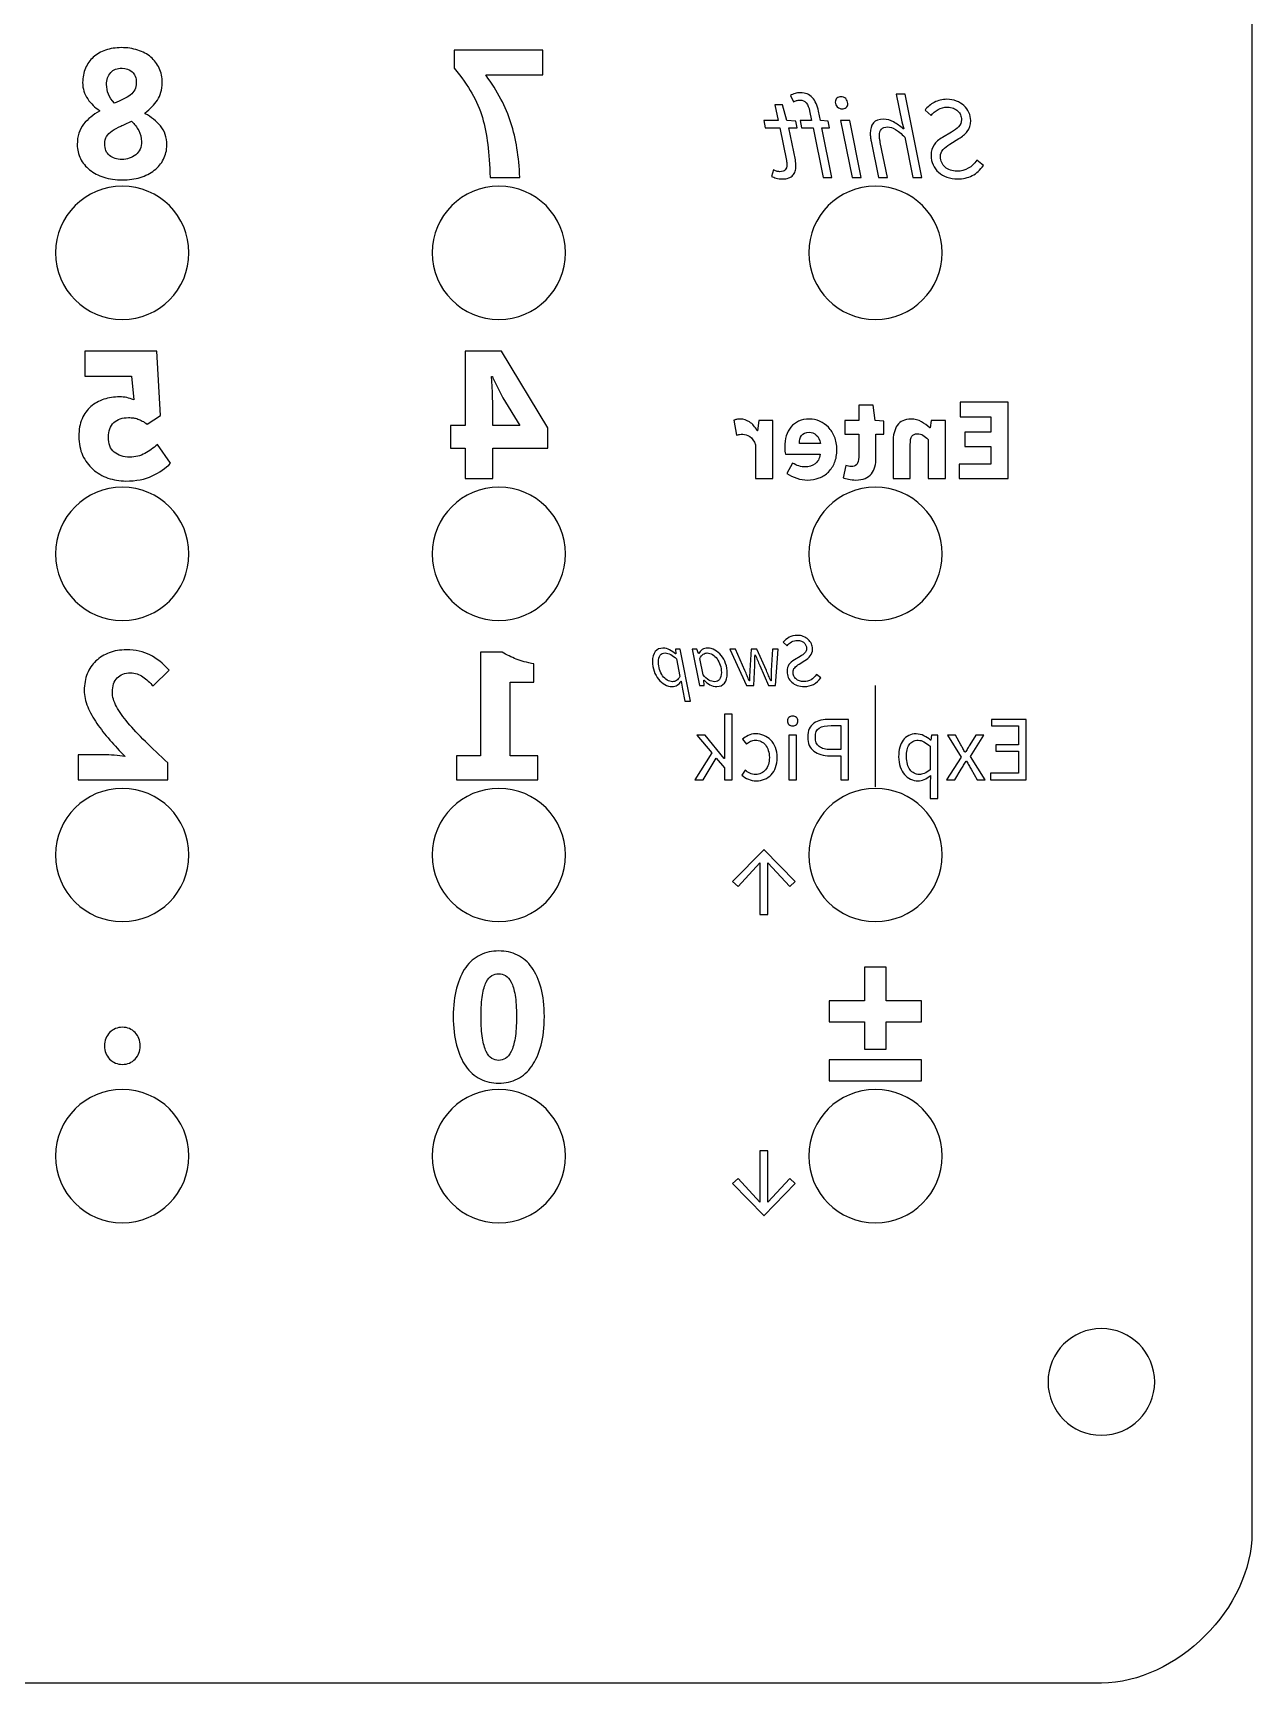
# Model space of a CAD drawing. Extents: x 0 to 186, y 0 to 195.
# Drawn here: x 35.1 to 76.3, y 0.1 to 55.8 of the extents above; entities that cross this region are included whole.
import ezdxf

# ---------------------------------------------------------------- set-up
doc = ezdxf.new("R2010")
doc.units = 0
doc.layers.add('cut', color=7, linetype='CONTINUOUS')
doc.layers.add('engrave', color=7, linetype='CONTINUOUS')

msp = doc.modelspace()

# ---------------------------------------------------------------- linework, layer by layer
at = {"layer": 'cut', "color": 7}
for points in [[(76.252917, 142.343314), (76.252917, 5.183316)], [(38.152917, 50.612274), (38.152917, 50.612274)], [(50.852917, 50.612274), (50.852917, 50.612274)], [(63.552917, 50.612274), (63.552917, 50.612274)], [(38.152917, 40.452274), (38.152917, 40.452274)], [(50.852917, 40.452274), (50.852917, 40.452274)], [(63.552917, 40.452274), (63.552917, 40.452274)], [(38.152917, 30.292274), (38.152917, 30.292274)], [(50.852917, 30.292274), (50.852917, 30.292274)], [(63.552917, 30.292274), (63.552917, 30.292274)], [(38.152917, 20.132274), (38.152917, 20.132274)], [(50.852917, 20.132274), (50.852917, 20.132274)], [(63.552917, 20.132274), (63.552917, 20.132274)], [(71.172917, 12.062483), (71.172917, 12.062483)], [(71.172917, 0.103316), (5.132916, 0.103316)]]:
    msp.add_lwpolyline(points, dxfattribs=at)
for points in [[(38.152917, 50.612274), (36.910275, 50.612274), (35.903958, 49.605957), (35.903958, 48.363316)], [(40.401875, 48.363316), (40.401875, 49.605957), (39.395558, 50.612274), (38.152917, 50.612274)], [(50.852917, 50.612274), (49.610275, 50.612274), (48.603958, 49.605957), (48.603958, 48.363316)], [(53.101875, 48.363316), (53.101875, 49.605957), (52.095558, 50.612274), (50.852917, 50.612274)], [(63.552917, 50.612274), (62.310275, 50.612274), (61.303958, 49.605957), (61.303958, 48.363316)], [(65.801875, 48.363316), (65.801875, 49.605957), (64.795558, 50.612274), (63.552917, 50.612274)], [(35.903958, 48.363316), (35.903958, 47.120675), (36.910275, 46.114358), (38.152917, 46.114358)], [(38.152917, 46.114358), (39.395558, 46.114358), (40.401875, 47.120675), (40.401875, 48.363316)], [(48.603958, 48.363316), (48.603958, 47.120675), (49.610275, 46.114358), (50.852917, 46.114358)], [(50.852917, 46.114358), (52.095558, 46.114358), (53.101875, 47.120675), (53.101875, 48.363316)], [(61.303958, 48.363316), (61.303958, 47.120675), (62.310275, 46.114358), (63.552917, 46.114358)], [(63.552917, 46.114358), (64.795558, 46.114358), (65.801875, 47.120675), (65.801875, 48.363316)], [(38.152917, 40.452274), (36.910275, 40.452274), (35.903958, 39.445957), (35.903958, 38.203316)], [(40.401875, 38.203316), (40.401875, 39.445957), (39.395558, 40.452274), (38.152917, 40.452274)], [(50.852917, 40.452274), (49.610275, 40.452274), (48.603958, 39.445957), (48.603958, 38.203316)], [(53.101875, 38.203316), (53.101875, 39.445957), (52.095558, 40.452274), (50.852917, 40.452274)], [(63.552917, 40.452274), (62.310275, 40.452274), (61.303958, 39.445957), (61.303958, 38.203316)], [(65.801875, 38.203316), (65.801875, 39.445957), (64.795558, 40.452274), (63.552917, 40.452274)], [(35.903958, 38.203316), (35.903958, 36.960675), (36.910275, 35.954358), (38.152917, 35.954358)], [(38.152917, 35.954358), (39.395558, 35.954358), (40.401875, 36.960675), (40.401875, 38.203316)], [(48.603958, 38.203316), (48.603958, 36.960675), (49.610275, 35.954358), (50.852917, 35.954358)], [(50.852917, 35.954358), (52.095558, 35.954358), (53.101875, 36.960675), (53.101875, 38.203316)], [(61.303958, 38.203316), (61.303958, 36.960675), (62.310275, 35.954358), (63.552917, 35.954358)], [(63.552917, 35.954358), (64.795558, 35.954358), (65.801875, 36.960675), (65.801875, 38.203316)], [(38.152917, 30.292274), (36.910275, 30.292274), (35.903958, 29.285957), (35.903958, 28.043316)], [(40.401875, 28.043316), (40.401875, 29.285957), (39.395558, 30.292274), (38.152917, 30.292274)], [(50.852917, 30.292274), (49.610275, 30.292274), (48.603958, 29.285957), (48.603958, 28.043316)], [(53.101875, 28.043316), (53.101875, 29.285957), (52.095558, 30.292274), (50.852917, 30.292274)], [(63.552917, 30.292274), (62.310275, 30.292274), (61.303958, 29.285957), (61.303958, 28.043316)], [(65.801875, 28.043316), (65.801875, 29.285957), (64.795558, 30.292274), (63.552917, 30.292274)], [(35.903958, 28.043316), (35.903958, 26.800675), (36.910275, 25.794358), (38.152917, 25.794358)], [(38.152917, 25.794358), (39.395558, 25.794358), (40.401875, 26.800675), (40.401875, 28.043316)], [(48.603958, 28.043316), (48.603958, 26.800675), (49.610275, 25.794358), (50.852917, 25.794358)], [(50.852917, 25.794358), (52.095558, 25.794358), (53.101875, 26.800675), (53.101875, 28.043316)], [(61.303958, 28.043316), (61.303958, 26.800675), (62.310275, 25.794358), (63.552917, 25.794358)], [(63.552917, 25.794358), (64.795558, 25.794358), (65.801875, 26.800675), (65.801875, 28.043316)], [(38.152917, 20.132274), (36.910275, 20.132274), (35.903958, 19.125957), (35.903958, 17.883316)], [(40.401875, 17.883316), (40.401875, 19.125957), (39.395558, 20.132274), (38.152917, 20.132274)], [(50.852917, 20.132274), (49.610275, 20.132274), (48.603958, 19.125957), (48.603958, 17.883316)], [(53.101875, 17.883316), (53.101875, 19.125957), (52.095558, 20.132274), (50.852917, 20.132274)], [(63.552917, 20.132274), (62.310275, 20.132274), (61.303958, 19.125957), (61.303958, 17.883316)], [(65.801875, 17.883316), (65.801875, 19.125957), (64.795558, 20.132274), (63.552917, 20.132274)], [(35.903958, 17.883316), (35.903958, 16.640675), (36.910275, 15.634358), (38.152917, 15.634358)], [(38.152917, 15.634358), (39.395558, 15.634358), (40.401875, 16.640675), (40.401875, 17.883316)], [(48.603958, 17.883316), (48.603958, 16.640675), (49.610275, 15.634358), (50.852917, 15.634358)], [(50.852917, 15.634358), (52.095558, 15.634358), (53.101875, 16.640675), (53.101875, 17.883316)], [(61.303958, 17.883316), (61.303958, 16.640675), (62.310275, 15.634358), (63.552917, 15.634358)], [(63.552917, 15.634358), (64.795558, 15.634358), (65.801875, 16.640675), (65.801875, 17.883316)], [(71.172917, 12.062483), (70.178803, 12.062483), (69.37375, 11.25743), (69.37375, 10.263316)], [(72.972083, 10.263316), (72.972083, 11.25743), (72.167028, 12.062483), (71.172917, 12.062483)], [(69.37375, 10.263316), (69.37375, 9.269202), (70.178803, 8.464149), (71.172917, 8.464149)], [(71.172917, 8.464149), (72.167028, 8.464149), (72.972083, 9.269202), (72.972083, 10.263316)], [(76.252917, 5.183316), (76.252917, 2.643316), (73.712917, 0.103324), (71.172917, 0.103316)]]:
    msp.add_open_spline(points, degree=3, dxfattribs=at)
at = {"layer": 'engrave', "color": 7}
for points in [[(50.41036, 54.36439), (52.340785, 54.36439), (52.340785, 55.204442), (49.347066, 55.204442), (49.347066, 54.594867)], [(60.687855, 53.66915), (60.794566, 53.451749)], [(64.559384, 53.716524), (64.255165, 53.716524), (64.444835, 52.787951), (64.508018, 52.546913), (64.492222, 52.546913)], [(64.547566, 52.26247), (64.820194, 50.90331), (65.120434, 50.90331), (64.559384, 53.716524)], [(37.378598, 53.165694), (37.378598, 53.138403)], [(37.886473, 53.40941), (37.886473, 53.40941)], [(38.922895, 53.057185), (38.922895, 53.08425)], [(60.627566, 52.578627), (60.908151, 52.578627), (60.864622, 52.803747), (60.564383, 52.823531), (60.4221, 53.352991), (60.165389, 53.352991), (60.27198, 52.823531), (59.786049, 52.823531), (59.833437, 52.578638), (60.327326, 52.578638), (60.552566, 51.48017)], [(61.331864, 53.151521), (61.399026, 52.823547), (61.011849, 52.823547), (61.059236, 52.578655), (61.450392, 52.578655), (61.786323, 50.903338), (62.086563, 50.903338), (61.750753, 52.578655), (61.999627, 52.578655), (61.956218, 52.803747)], [(61.956218, 52.803747), (61.699386, 52.823531), (61.636083, 53.143548)], [(62.427679, 53.222635), (62.427679, 53.222635)], [(65.226544, 53.179105), (65.42803, 52.997394)], [(60.852804, 51.49596), (60.627566, 52.578627)], [(62.684512, 52.823519), (62.380292, 52.823519), (62.767469, 50.90331), (63.067709, 50.90331), (62.684512, 52.823519)], [(66.119547, 52.436344), (65.819307, 52.258491)], [(38.800938, 52.115638), (38.800938, 52.115638)], [(39.654426, 52.000489), (39.654426, 52.000506)], [(63.40967, 52.128146), (63.654564, 50.90331), (63.954925, 50.90331), (63.717868, 52.088596)], [(66.068181, 52.03337), (66.368421, 52.215082)], [(67.194262, 51.314243), (66.969022, 51.484135)], [(50.559395, 50.90331), (51.561917, 50.90331), (51.561917, 50.90331)], [(60.11788, 51.160161), (60.050718, 50.942881)], [(38.997309, 42.585674), (39.444414, 42.8701), (39.322457, 45.044436), (36.884156, 45.044436), (36.884156, 44.204385), (38.462356, 44.204385), (38.53677, 43.39844)], [(49.225109, 41.772911), (49.719549, 41.772911), (49.719549, 40.74331), (50.647451, 40.74331), (50.647451, 41.772911), (52.510076, 41.772911), (52.510076, 42.456902), (50.9387, 45.044442), (49.719549, 45.044442), (49.719549, 42.531521), (49.225109, 42.531521), (49.225109, 41.772911)], [(50.606938, 44.190954), (50.634017, 44.190954)], [(50.986244, 43.466244), (51.555098, 42.531521), (50.647451, 42.531521)], [(50.647451, 42.531521), (50.647451, 43.229155)], [(63.572089, 42.248732), (63.840737, 42.248732), (63.840737, 42.679315), (63.540497, 42.703078), (63.473335, 43.22458), (62.991263, 43.22458), (62.991263, 42.703078), (62.521007, 42.703078), (62.521007, 42.24874), (62.991263, 42.24874), (62.991263, 41.462449)], [(68.029508, 43.319466), (66.413517, 43.319466), (66.413517, 42.829556), (67.444703, 42.829556), (67.444703, 42.311913), (66.567496, 42.311913), (66.567496, 41.825864), (67.444703, 41.825864), (67.444703, 41.23322), (66.373968, 41.23322), (66.373968, 40.74331), (68.029508, 40.74331), (68.029508, 43.319466)], [(58.773914, 42.710918), (58.868689, 42.209192)], [(59.512698, 41.881236), (59.512698, 40.743338), (60.093524, 40.743338), (60.093524, 42.70307)], [(60.093524, 42.70307), (59.61941, 42.70307), (59.57986, 42.359301), (59.564064, 42.359301)], [(65.331327, 42.066899), (65.331327, 40.74331), (65.912152, 40.74331), (65.912152, 42.70307)], [(65.912152, 42.70307), (65.438038, 42.70307), (65.398489, 42.454198), (65.382693, 42.454198)], [(39.782998, 41.264815), (39.336099, 41.894867)], [(61.69601, 41.924738), (60.988818, 41.924738)], [(63.572089, 41.454499), (63.572089, 42.248732)], [(64.146042, 41.960309), (64.146042, 40.74331), (64.726867, 40.74331), (64.726867, 41.885187)], [(60.518563, 41.565172), (61.692031, 41.565172)], [(60.759599, 41.268791), (60.56595, 40.917185)], [(62.253082, 41.723129), (62.253082, 41.723129)], [(62.552719, 41.189839), (62.461803, 40.767093)], [(60.44179, 35.221316), (60.571317, 35.104502)], [(50.965778, 34.884442), (50.234246, 34.884442), (50.234246, 31.389255), (49.428301, 31.389255), (49.428301, 30.58331), (52.164671, 30.58331), (52.164671, 31.389255)], [(56.459086, 34.860645), (56.459086, 34.860645)], [(57.045872, 33.641496), (57.124549, 33.237644), (57.317638, 33.237644), (56.967117, 34.992731), (56.807049, 34.992731), (56.822321, 34.830182), (56.814723, 34.830182)], [(56.840071, 34.657482), (56.956963, 34.068213)], [(57.592195, 34.837779), (57.582041, 34.837779), (57.533827, 34.992731), (57.376317, 34.992731), (57.622658, 33.75831), (57.782726, 33.75831), (57.762417, 33.941168), (57.772572, 33.941168)], [(57.742108, 34.126582), (57.630332, 34.67779)], [(59.151869, 34.266341), (58.829253, 34.992731), (58.646396, 34.992731), (59.207757, 33.75831), (59.44906, 33.75831), (59.484562, 34.433928)], [(59.875777, 34.266341), (59.550603, 34.992731), (59.36015, 34.992731), (59.316974, 34.266341)], [(59.492238, 34.797162), (59.502392, 34.797162)], [(59.652228, 34.433928), (59.951977, 33.75831), (60.185606, 33.75831), (60.274512, 34.992731)], [(60.274512, 34.992731), (60.081501, 34.992731), (60.040883, 34.266341)], [(61.015863, 34.743833), (60.822852, 34.629499)], [(60.982842, 34.484773), (61.175854, 34.601587)], [(39.193888, 33.746527), (39.735661, 34.281483)], [(52.164671, 31.389255), (51.229948, 31.389255), (51.229948, 33.875099), (52.0361, 33.875099), (52.0361, 34.491495)], [(58.557408, 34.174873), (58.557408, 34.174873)], [(61.706752, 34.022484), (61.561953, 34.131699)], [(56.995022, 33.905667), (57.000139, 33.905667), (57.045872, 33.641496)], [(58.130689, 33.890396), (58.130689, 33.890396)], [(59.304263, 33.920859), (59.294108, 33.920859)], [(60.033209, 33.920859), (60.023055, 33.920859)], [(58.716097, 32.793692), (58.464657, 32.793692), (58.464657, 31.297366), (58.455372, 31.297366), (57.81275, 32.092048), (57.530235, 32.092048), (58.036242, 31.486658), (57.461927, 30.58331), (57.741316, 30.58331), (58.182141, 31.309778), (58.464657, 30.980651), (58.464657, 30.58331), (58.716097, 30.58331), (58.716097, 32.793692)], [(60.762484, 32.402509), (60.762484, 32.402509)], [(62.647813, 32.619843), (62.020728, 32.619843)], [(62.020728, 31.390497), (62.387088, 31.390497), (62.387088, 30.58331), (62.647813, 30.58331), (62.647813, 32.619843)], [(62.054834, 32.411794), (62.387088, 32.411794), (62.387088, 31.601577), (62.054834, 31.601577)], [(68.641176, 32.619843), (67.467725, 32.619843), (67.467725, 32.402509), (68.380451, 32.402509), (68.380451, 31.763013), (67.610498, 31.763013), (67.610498, 31.542555), (68.380451, 31.542555), (68.380451, 30.803771), (67.43665, 30.803771), (67.43665, 30.58331), (68.641176, 30.58331), (68.641176, 32.619843)], [(59.073362, 31.949274), (59.200598, 31.784711)], [(60.892846, 32.092048), (60.63828, 32.092048), (60.63828, 30.58331), (60.892846, 30.58331), (60.892846, 32.092048)], [(65.40078, 30.456073), (65.40078, 29.946941), (65.655346, 29.946941), (65.655346, 32.092048), (65.444266, 32.092048), (65.422475, 31.918199), (65.41319, 31.918199)], [(66.43553, 31.759889), (66.252398, 32.092048), (65.98542, 32.092048), (66.441783, 31.343885), (65.951219, 30.58331), (66.227576, 30.58331), (66.447941, 30.934132)], [(66.755279, 31.371834), (67.211642, 32.092048), (66.93538, 32.092048), (66.733584, 31.759889)], [(37.527631, 31.423167), (36.6605, 31.423167), (36.6605, 30.583322), (39.688327, 30.583322), (39.688327, 31.152372)], [(60.240655, 31.3346), (60.240655, 31.3346)], [(65.400779, 31.710243), (65.40078, 30.918596)], [(66.584558, 31.508449), (66.572146, 31.508449)], [(66.612505, 31.204236), (66.624917, 31.204236)], [(66.77707, 30.934132), (66.981898, 30.58331), (67.248875, 30.58331), (66.755279, 31.371834)], [(59.157207, 30.909311), (59.042288, 30.74162)], [(65.407032, 30.719926), (65.40078, 30.456073)], [(59.784103, 28.220577), (58.733142, 27.145863), (58.918833, 26.979948), (59.657737, 27.774076), (59.657737, 26.039558), (59.926385, 26.039558), (59.926385, 27.774076), (60.665169, 26.979948), (60.847001, 27.145863), (59.799898, 28.220577), (59.784103, 28.220577)], [(63.916512, 22.414713), (65.108584, 22.414713), (65.108584, 23.119167), (63.916512, 23.119167), (63.916512, 24.257082), (63.18498, 24.257082), (63.18498, 23.119167), (61.992908, 23.119167), (61.992908, 22.414713), (63.18498, 22.414713), (63.18498, 21.493426), (63.916512, 21.493426), (63.916512, 22.414713)], [(38.758357, 21.600087), (38.758357, 21.600087)], [(50.850643, 21.11412), (50.850643, 21.11412)], [(65.108584, 21.127762), (61.992908, 21.127762), (61.992908, 20.42331), (65.108584, 20.42331), (65.108584, 21.127762)], [(50.850643, 20.342075), (50.850643, 20.342075)], [(59.799898, 15.879558), (60.847001, 16.958129), (60.665169, 17.124166), (59.926385, 16.329917), (59.926385, 18.060577), (59.657737, 18.060577), (59.657737, 16.329917), (58.918833, 17.124166), (58.733142, 16.958129), (59.784103, 15.879558), (59.799898, 15.879558)]]:
    msp.add_lwpolyline(points, dxfattribs=at)
at = {"layer": 'engrave', "color": 1}
msp.add_lwpolyline([(63.552917, 30.343323), (63.552917, 33.758316)], dxfattribs=at)
at = {"layer": 'engrave', "color": 7}
for points in [[(37.588506, 55.201021), (37.425969, 55.144585), (37.288236, 55.065555), (37.175302, 54.963929)], [(38.123566, 55.285668), (37.929399, 55.285663), (37.751049, 55.257446), (37.588506, 55.201021)], [(38.675674, 55.204329), (38.506315, 55.258549), (38.322278, 55.285663), (38.123566, 55.285668)], [(39.112548, 54.967237), (38.990662, 55.071069), (38.845038, 55.150097), (38.675674, 55.204329)], [(36.911133, 54.591342), (36.847952, 54.444578), (36.81636, 54.283142), (36.816357, 54.107032)], [(37.175302, 54.963929), (37.062373, 54.862295), (36.974317, 54.738101), (36.911133, 54.591342)], [(37.761209, 54.442422), (37.853815, 54.54405), (37.981354, 54.594864), (38.143821, 54.594867)], [(38.143821, 54.594867), (38.274873, 54.594864), (38.387805, 54.554213), (38.482611, 54.472911)], [(39.396975, 54.591342), (39.329244, 54.738101), (39.234437, 54.863399), (39.112548, 54.967237)], [(39.498572, 54.100211), (39.498572, 54.280867), (39.464705, 54.444578), (39.396975, 54.591342)], [(49.347066, 54.594867), (49.595391, 54.292246), (49.795172, 54.008855), (49.946409, 53.744687)], [(36.816357, 54.107032), (36.81636, 53.899359), (36.872791, 53.715356), (36.985648, 53.555022)], [(37.622302, 54.039451), (37.622305, 54.206465), (37.668606, 54.340788), (37.761209, 54.442422)], [(37.886473, 53.40941), (37.710361, 53.612669), (37.622305, 53.822682), (37.622302, 54.039451)], [(38.624826, 54.100222), (38.624826, 53.924242), (38.557096, 53.786577), (38.421635, 53.687224)], [(38.482611, 54.472911), (38.577424, 54.391605), (38.624826, 54.267374), (38.624826, 54.100222)], [(39.335998, 53.514405), (39.44438, 53.674668), (39.498572, 53.869937), (39.498572, 54.100211)], [(50.921853, 53.551729), (50.78412, 53.81362), (50.613622, 54.084508), (50.41036, 54.36439)], [(36.985648, 53.555022), (37.098515, 53.394686), (37.229497, 53.264909), (37.378598, 53.165694)], [(38.421635, 53.687224), (38.286174, 53.587864), (38.107787, 53.495259), (37.886473, 53.40941)], [(38.922895, 53.08425), (39.089914, 53.210754), (39.227616, 53.354137), (39.335998, 53.514405)], [(49.946409, 53.744687), (50.097651, 53.480516), (50.21506, 53.207319), (50.298635, 52.925099)], [(51.26054, 52.749089), (51.172485, 53.022283), (51.059589, 53.289829), (50.921853, 53.551729)], [(60.841954, 53.738241), (60.78665, 53.72111), (60.735284, 53.698086), (60.687855, 53.66915)], [(60.794566, 53.451749), (60.823507, 53.470234), (60.855098, 53.48605), (60.889341, 53.499196)], [(61.027644, 53.763923), (60.959157, 53.76392), (60.89726, 53.755372), (60.841954, 53.738241)], [(60.889341, 53.499196), (60.923587, 53.512347), (60.963096, 53.518895), (61.00787, 53.518923)], [(61.00787, 53.518923), (61.094848, 53.51892), (61.165326, 53.486005), (61.219304, 53.420171)], [(61.424769, 53.599935), (61.323364, 53.709257), (61.190989, 53.76392), (61.027644, 53.763923)], [(61.636083, 53.143548), (61.596614, 53.338479), (61.526176, 53.490608), (61.424769, 53.599935)], [(62.255795, 53.582138), (62.217573, 53.550504), (62.198461, 53.505749), (62.19846, 53.447874)], [(62.392109, 53.629585), (62.339457, 53.629583), (62.294019, 53.613753), (62.255795, 53.582138)], [(62.552116, 53.564415), (62.506056, 53.60786), (62.45272, 53.629583), (62.392109, 53.629585)], [(62.621208, 53.400367), (62.621208, 53.46628), (62.598178, 53.520964), (62.552116, 53.564415)], [(65.961469, 53.54265), (65.806085, 53.542647), (65.665169, 53.508402), (65.538721, 53.439918)], [(66.283534, 53.485375), (66.184741, 53.523555), (66.077386, 53.542647), (65.961469, 53.54265)], [(66.538376, 53.329287), (66.467276, 53.39516), (66.382329, 53.447188), (66.283534, 53.485375)], [(37.378598, 53.138403), (37.170792, 53.02554), (36.994643, 52.881053), (36.850153, 52.704941)], [(39.441004, 52.644082), (39.298722, 52.811169), (39.126019, 52.948868), (38.922895, 53.057185)], [(50.298635, 52.925099), (50.382215, 52.642874), (50.442057, 52.340327), (50.478159, 52.017453)], [(61.219304, 53.420171), (61.273284, 53.354331), (61.310804, 53.264782), (61.331864, 53.151521)], [(62.19846, 53.447874), (62.198461, 53.381955), (62.221512, 53.327938), (62.267612, 53.285819)], [(62.267612, 53.285819), (62.313714, 53.243694), (62.36707, 53.222632), (62.427679, 53.222635)], [(62.427679, 53.222635), (62.480333, 53.222632), (62.525751, 53.237762), (62.563933, 53.268033)], [(62.563933, 53.268033), (62.602117, 53.298296), (62.621208, 53.342407), (62.621208, 53.400367)], [(65.538721, 53.439918), (65.412277, 53.371425), (65.308218, 53.28449), (65.226544, 53.179105)], [(65.42803, 52.997394), (65.496521, 53.07641), (65.576203, 53.14293), (65.667077, 53.196953)], [(65.667077, 53.196953), (65.757954, 53.250967), (65.864003, 53.277979), (65.985223, 53.277979)], [(65.985223, 53.277979), (66.058938, 53.277979), (66.124773, 53.266126), (66.18273, 53.24241)], [(66.18273, 53.24241), (66.240689, 53.218704), (66.290086, 53.187081), (66.330921, 53.147575)], [(66.330921, 53.147575), (66.371758, 53.108064), (66.402706, 53.06329), (66.423766, 53.013252)], [(66.423766, 53.013252), (66.444829, 52.963208), (66.455359, 52.911821), (66.455358, 52.859091)], [(66.706282, 53.100128), (66.665446, 53.187021), (66.609478, 53.263408), (66.538376, 53.329287)], [(66.767535, 52.823519), (66.767536, 52.921027), (66.747119, 53.013229), (66.706282, 53.100128)], [(36.850153, 52.704941), (36.70567, 52.528826), (36.633427, 52.298555), (36.633424, 52.014131)], [(37.625714, 52.291855), (37.668643, 52.359585), (37.730757, 52.421666), (37.81206, 52.478099)], [(37.81206, 52.478099), (37.893365, 52.534526), (37.98931, 52.587581), (38.099896, 52.637261)], [(38.099896, 52.637261), (38.210487, 52.686938), (38.333511, 52.74113), (38.468969, 52.799835)], [(38.468969, 52.799835), (38.563781, 52.709572), (38.642809, 52.605737), (38.706061, 52.48833)], [(38.706061, 52.48833), (38.769315, 52.370919), (38.800941, 52.246691), (38.800938, 52.115638)], [(39.654426, 52.000506), (39.654426, 52.262467), (39.583287, 52.476993), (39.441004, 52.644082)], [(51.463732, 51.888884), (51.416329, 52.189157), (51.348598, 52.475892), (51.26054, 52.749089)], [(63.48274, 52.74448), (63.412967, 52.660194), (63.37808, 52.543013), (63.378078, 52.392936)], [(63.378078, 52.392936), (63.37808, 52.348079), (63.380053, 52.305895), (63.383987, 52.266387)], [(63.832417, 52.870907), (63.669075, 52.870907), (63.552516, 52.828763), (63.48274, 52.74448)], [(63.686155, 52.313837), (63.686156, 52.411342), (63.708563, 52.485115), (63.753377, 52.535159)], [(63.753377, 52.535159), (63.798193, 52.585197), (63.870641, 52.610216), (63.97072, 52.610218)], [(64.168228, 52.778062), (64.062843, 52.839959), (63.950907, 52.870907), (63.832417, 52.870907)], [(63.97072, 52.610218), (64.047087, 52.610216), (64.132034, 52.582561), (64.225562, 52.527259)], [(64.492222, 52.546913), (64.381612, 52.639115), (64.273614, 52.716165), (64.168228, 52.778062)], [(64.225562, 52.527259), (64.319091, 52.471952), (64.426426, 52.38369), (64.547566, 52.26247)], [(66.358594, 52.616125), (66.294085, 52.554228), (66.214403, 52.494299), (66.119547, 52.436344)], [(66.455358, 52.859091), (66.455359, 52.759009), (66.423104, 52.67802), (66.358594, 52.616125)], [(66.368421, 52.215082), (66.479113, 52.283569), (66.573304, 52.365221), (66.650996, 52.460037)], [(66.650996, 52.460037), (66.728689, 52.554849), (66.767536, 52.67601), (66.767535, 52.823519)], [(36.633424, 52.014131), (36.633427, 51.842563), (36.669565, 51.684538), (36.741839, 51.540052)], [(37.561325, 52.048046), (37.561328, 52.142856), (37.582802, 52.224124), (37.625714, 52.291855)], [(37.723899, 51.644971), (37.615518, 51.733027), (37.561328, 51.867384), (37.561325, 52.048046)], [(38.800938, 52.115638), (38.800941, 51.926022), (38.735449, 51.778157), (38.604467, 51.67205)], [(39.542599, 51.519588), (39.61715, 51.664074), (39.654426, 51.824374), (39.654426, 52.000489)], [(50.478159, 52.017453), (50.514266, 51.69458), (50.541344, 51.323198), (50.559395, 50.90331)], [(51.561917, 50.90331), (51.543866, 51.260084), (51.511138, 51.588608), (51.463732, 51.888884)], [(63.383987, 52.266387), (63.387927, 52.226876), (63.39649, 52.180798), (63.40967, 52.128146)], [(63.694054, 52.215082), (63.688791, 52.246671), (63.686157, 52.27959), (63.686155, 52.313837)], [(63.717868, 52.088596), (63.707259, 52.141326), (63.69932, 52.18349), (63.694054, 52.215082)], [(65.528834, 52.007626), (65.461634, 51.914098), (65.428032, 51.794907), (65.42803, 51.650053)], [(65.819307, 52.258491), (65.692862, 52.184774), (65.596038, 52.101155), (65.528834, 52.007626)], [(65.744187, 51.606645), (65.744188, 51.701418), (65.773811, 51.781081), (65.833053, 51.845631)], [(65.833053, 51.845631), (65.892299, 51.910178), (65.970674, 51.972758), (66.068181, 52.03337)], [(36.741839, 51.540052), (36.814122, 51.395562), (36.916854, 51.270264), (37.050037, 51.164157)], [(38.137208, 51.512885), (37.970054, 51.512885), (37.832284, 51.556914), (37.723899, 51.644971)], [(38.604467, 51.67205), (38.473484, 51.56594), (38.317732, 51.512885), (38.137208, 51.512885)], [(39.230991, 51.147102), (39.364178, 51.250937), (39.468047, 51.375098), (39.542599, 51.519588)], [(60.564382, 51.337887), (60.564383, 51.258868), (60.546597, 51.199601), (60.511026, 51.160093)], [(60.552566, 51.48017), (60.560445, 51.432739), (60.564382, 51.385312), (60.564382, 51.337887)], [(60.848887, 51.114692), (60.864683, 51.166059), (60.872579, 51.222046), (60.872579, 51.282659)], [(60.86667, 51.391239), (60.86273, 51.424157), (60.85811, 51.459065), (60.852804, 51.49596)], [(60.872579, 51.282659), (60.87258, 51.322128), (60.870604, 51.35832), (60.86667, 51.391239)], [(65.42803, 51.650053), (65.428032, 51.534136), (65.450439, 51.427465), (65.495253, 51.330036)], [(65.495253, 51.330036), (65.54007, 51.23261), (65.601987, 51.148988), (65.681004, 51.079174)], [(65.787655, 51.405096), (65.758678, 51.465666), (65.744188, 51.532849), (65.744187, 51.606645)], [(65.904194, 51.250997), (65.855482, 51.293161), (65.816636, 51.344525), (65.787655, 51.405096)], [(66.079998, 51.152185), (66.01151, 51.175892), (65.952909, 51.208836), (65.904194, 51.250997)], [(66.969022, 51.484135), (66.892656, 51.368221), (66.798484, 51.277988), (66.686506, 51.213439)], [(66.816912, 50.968543), (66.963094, 51.043623), (67.088877, 51.158857), (67.194262, 51.314243)], [(37.050037, 51.164157), (37.183229, 51.058047), (37.343529, 50.974504), (37.530938, 50.913527)], [(37.530938, 50.913527), (37.718354, 50.852547), (37.927195, 50.822058), (38.157463, 50.822058)], [(38.157463, 50.822058), (38.374233, 50.822058), (38.574046, 50.850281), (38.756912, 50.906705)], [(38.756912, 50.906705), (38.939778, 50.963136), (39.097805, 51.043267), (39.230991, 51.147102)], [(60.050718, 50.942881), (60.095494, 50.921827), (60.148187, 50.902063), (60.208797, 50.883617)], [(60.212776, 51.120613), (60.178532, 51.133793), (60.146901, 51.146972), (60.11788, 51.160161)], [(60.208797, 50.883617), (60.269408, 50.865159), (60.337897, 50.855931), (60.414262, 50.855931)], [(60.319367, 51.100829), (60.282551, 51.100829), (60.247021, 51.107405), (60.212776, 51.120613)], [(60.511026, 51.160093), (60.475456, 51.120585), (60.41157, 51.100829), (60.319367, 51.100829)], [(60.414262, 50.855931), (60.498507, 50.855931), (60.569608, 50.867135), (60.627565, 50.889512)], [(60.627565, 50.889512), (60.685524, 50.911893), (60.732951, 50.942186), (60.769848, 50.980368)], [(60.769848, 50.980368), (60.806745, 51.01855), (60.833091, 51.063327), (60.848887, 51.114692)], [(65.681004, 51.079174), (65.760024, 51.009358), (65.854839, 50.954697), (65.965448, 50.915186)], [(65.965448, 50.915186), (66.07606, 50.875678), (66.197241, 50.855922), (66.328992, 50.855922)], [(66.301259, 51.116614), (66.222241, 51.116614), (66.148487, 51.128467), (66.079998, 51.152185)], [(66.686506, 51.213439), (66.57453, 51.148889), (66.446114, 51.116614), (66.301259, 51.116614)], [(66.328992, 50.855922), (66.508092, 50.855922), (66.670731, 50.893464), (66.816912, 50.968543)], [(50.633913, 43.713465), (50.624888, 43.896328), (50.615896, 44.05549), (50.606938, 44.190954)], [(50.634017, 44.190954), (50.688177, 44.073544), (50.744607, 43.953862), (50.80331, 43.831908)], [(38.055764, 43.50013), (37.870697, 43.500127), (37.695753, 43.473009), (37.530938, 43.418791)], [(38.303087, 43.476367), (38.228606, 43.4922), (38.146166, 43.50013), (38.055764, 43.50013)], [(38.53677, 43.39844), (38.455467, 43.434542), (38.377574, 43.460518), (38.303087, 43.476367)], [(50.647451, 43.229155), (50.647453, 43.369159), (50.642941, 43.530596), (50.633913, 43.713465)], [(50.80331, 43.831908), (50.862016, 43.709948), (50.922994, 43.588059), (50.986244, 43.466244)], [(37.094067, 43.17488), (36.967634, 43.066493), (36.868278, 42.92876), (36.795998, 42.761673)], [(37.530938, 43.418791), (37.366129, 43.364562), (37.220505, 43.283259), (37.094067, 43.17488)], [(36.795998, 42.761673), (36.723721, 42.594586), (36.687582, 42.395908), (36.687579, 42.16564)], [(37.683282, 42.138575), (37.683285, 42.355338), (37.745365, 42.52015), (37.869523, 42.633014)], [(37.869523, 42.633014), (37.993687, 42.745874), (38.157398, 42.802305), (38.360655, 42.802305)], [(38.360655, 42.802305), (38.423909, 42.802305), (38.480373, 42.798918), (38.53005, 42.792173)], [(38.53005, 42.792173), (38.57973, 42.785428), (38.628272, 42.77301), (38.675674, 42.754965)], [(38.675674, 42.754965), (38.723082, 42.736903), (38.772725, 42.714345), (38.824606, 42.687268)], [(38.824606, 42.687268), (38.876492, 42.660175), (38.93406, 42.626322), (38.997309, 42.585674)], [(58.870678, 42.74058), (58.835109, 42.733976), (58.802855, 42.724098), (58.773914, 42.710918)], [(59.006992, 42.750458), (58.951688, 42.750455), (58.906251, 42.747156), (58.870678, 42.74058)], [(59.307232, 42.655623), (59.207154, 42.718843), (59.107074, 42.750455), (59.006992, 42.750458)], [(59.564064, 42.359301), (59.492924, 42.493624), (59.407313, 42.592396), (59.307232, 42.655623)], [(60.702324, 42.481748), (60.632551, 42.397463), (60.580542, 42.298047), (60.546296, 42.183499)], [(60.963075, 42.679315), (60.859017, 42.631888), (60.7721, 42.566031), (60.702324, 42.481748)], [(61.328608, 42.750458), (61.18898, 42.750455), (61.067135, 42.726751), (60.963075, 42.679315)], [(61.672316, 42.679315), (61.561667, 42.726743), (61.447097, 42.750455), (61.328608, 42.750458)], [(61.966709, 42.475841), (61.881099, 42.564061), (61.782968, 42.631888), (61.672316, 42.679315)], [(62.174103, 42.151907), (62.121451, 42.279638), (62.05232, 42.387616), (61.966709, 42.475841)], [(64.290253, 42.541074), (64.194114, 42.401482), (64.146044, 42.207894), (64.146042, 41.960309)], [(64.75448, 42.750458), (64.541138, 42.750455), (64.386396, 42.680661), (64.290253, 42.541074)], [(65.106147, 42.661592), (65.006028, 42.720833), (64.888805, 42.750455), (64.75448, 42.750458)], [(65.382693, 42.454198), (65.29845, 42.533214), (65.206268, 42.602345), (65.106147, 42.661592)], [(36.687579, 42.16564), (36.687582, 41.926408), (36.730508, 41.714225), (36.816357, 41.529087)], [(37.879754, 41.637416), (37.748774, 41.750344), (37.683285, 41.917397), (37.683282, 42.138575)], [(39.336099, 41.894867), (39.20505, 41.777457), (39.063905, 41.676963), (38.912665, 41.593389)], [(58.868689, 42.209192), (58.905587, 42.219719), (58.939832, 42.227621), (58.971422, 42.232899)], [(58.971422, 42.232899), (59.003015, 42.238176), (59.039871, 42.240801), (59.081992, 42.240801)], [(59.081992, 42.240801), (59.155787, 42.240798), (59.232857, 42.214442), (59.313201, 42.161762)], [(59.313201, 42.161762), (59.393547, 42.109068), (59.460046, 42.01556), (59.512698, 41.881236)], [(60.546296, 42.183499), (60.512053, 42.068948), (60.494931, 41.944471), (60.494929, 41.810068)], [(60.494929, 41.810068), (60.494931, 41.757414), (60.497554, 41.709363), (60.502826, 41.665914)], [(60.988818, 41.924738), (60.98882, 42.037999), (61.01384, 42.130181), (61.063878, 42.201284)], [(61.063878, 42.201284), (61.113919, 42.272382), (61.198184, 42.307933), (61.316671, 42.307936)], [(61.316671, 42.307936), (61.408874, 42.307933), (61.489882, 42.276985), (61.559696, 42.215091)], [(61.559696, 42.215091), (61.629512, 42.153191), (61.67495, 42.056408), (61.69601, 41.924738)], [(62.253082, 41.723129), (62.253082, 41.881247), (62.226756, 42.024173), (62.174103, 42.151907)], [(64.726867, 41.885187), (64.726869, 42.027388), (64.74596, 42.124836), (64.784142, 42.17753)], [(64.784142, 42.17753), (64.822327, 42.230221), (64.88358, 42.256566), (64.967904, 42.256569)], [(64.967904, 42.256569), (65.041618, 42.256566), (65.104821, 42.240115), (65.157513, 42.207191)], [(65.157513, 42.207191), (65.210207, 42.174273), (65.268145, 42.127509), (65.331327, 42.066899)], [(36.816357, 41.529087), (36.902212, 41.343947), (37.017381, 41.187023), (37.161865, 41.058315)], [(38.407992, 41.46802), (38.186817, 41.46802), (38.010739, 41.524484), (37.879754, 41.637416)], [(38.912665, 41.593389), (38.761424, 41.509809), (38.5932, 41.46802), (38.407992, 41.46802)], [(39.159883, 40.834764), (39.403728, 40.9499), (39.611433, 41.093249), (39.782998, 41.264815)], [(60.502826, 41.665914), (60.508092, 41.622466), (60.513339, 41.588885), (60.518563, 41.565172)], [(61.182347, 41.138447), (61.042798, 41.138444), (60.901883, 41.181895), (60.759599, 41.268791)], [(61.516288, 41.239189), (61.425413, 41.172026), (61.314099, 41.138444), (61.182347, 41.138447)], [(61.692031, 41.565172), (61.665745, 41.41501), (61.607165, 41.306349), (61.516288, 41.239189)], [(61.968638, 40.966562), (62.058188, 41.054785), (62.127982, 41.16212), (62.178022, 41.288566)], [(62.178022, 41.288566), (62.228062, 41.41501), (62.253082, 41.559867), (62.253082, 41.723129)], [(62.922111, 41.223401), (62.876011, 41.174647), (62.814777, 41.150269), (62.73841, 41.150272)], [(62.991263, 41.462449), (62.991264, 41.351838), (62.968214, 41.272155), (62.922111, 41.223401)], [(63.534528, 41.144371), (63.55957, 41.23786), (63.572089, 41.341235), (63.572089, 41.454499)], [(37.161865, 41.058315), (37.306357, 40.929608), (37.474545, 40.831386), (37.666436, 40.763656)], [(37.666436, 40.763656), (37.858327, 40.695925), (38.05811, 40.662061), (38.265777, 40.662061)], [(38.265777, 40.662061), (38.618005, 40.662061), (38.91604, 40.719629), (39.159883, 40.834764)], [(60.56595, 40.917185), (60.666112, 40.848695), (60.777426, 40.794697), (60.899892, 40.755186)], [(60.899892, 40.755186), (61.02236, 40.715678), (61.142878, 40.695922), (61.261446, 40.695922)], [(61.261446, 40.695922), (61.400996, 40.695922), (61.531361, 40.71898), (61.652542, 40.765075)], [(61.652542, 40.765075), (61.773723, 40.811176), (61.879089, 40.878337), (61.968638, 40.966562)], [(62.461803, 40.767093), (62.514457, 40.75126), (62.576354, 40.735442), (62.647494, 40.719646)], [(62.641525, 41.162153), (62.608609, 41.170084), (62.579007, 41.179284), (62.552719, 41.189839)], [(62.73841, 41.150272), (62.706739, 41.150269), (62.674444, 41.154223), (62.641525, 41.162153)], [(62.647494, 40.719646), (62.718636, 40.703841), (62.801594, 40.695939), (62.896368, 40.695939)], [(62.896368, 40.695939), (63.01759, 40.695939), (63.121006, 40.714368), (63.206616, 40.751224)], [(63.206616, 40.751224), (63.292227, 40.788082), (63.362022, 40.839449), (63.416, 40.905326)], [(63.416, 40.905326), (63.469979, 40.971199), (63.509489, 41.050882), (63.534528, 41.144371)], [(60.642475, 35.388979), (60.56119, 35.344949), (60.494294, 35.289064), (60.44179, 35.221316)], [(60.571317, 35.104502), (60.615346, 35.155299), (60.66657, 35.198061), (60.72499, 35.232789)], [(60.914242, 35.455022), (60.814352, 35.455022), (60.723763, 35.433008), (60.642475, 35.388979)], [(60.72499, 35.232789), (60.783411, 35.267513), (60.851585, 35.284876), (60.929512, 35.284878)], [(61.121283, 35.418203), (61.057774, 35.442756), (60.98876, 35.455022), (60.914242, 35.455022)], [(60.929512, 35.284878), (60.9769, 35.284876), (61.019223, 35.277258), (61.056481, 35.262018)], [(61.056481, 35.262018), (61.09374, 35.246778), (61.125495, 35.226453), (61.151747, 35.201056)], [(61.28511, 35.317862), (61.239403, 35.360209), (61.184794, 35.393655), (61.121283, 35.418203)], [(61.151747, 35.201056), (61.177999, 35.175656), (61.197894, 35.146872), (61.211433, 35.114704)], [(61.211433, 35.114704), (61.224974, 35.082534), (61.231742, 35.0495), (61.231742, 35.015602)], [(61.39305, 35.170545), (61.366797, 35.226405), (61.330819, 35.275512), (61.28511, 35.317862)], [(61.432427, 34.992725), (61.432427, 35.055406), (61.419301, 35.114682), (61.39305, 35.170545)], [(37.263358, 34.589785), (37.136925, 34.470097), (37.039844, 34.326714), (36.97211, 34.15963)], [(37.71377, 34.867494), (37.539933, 34.802033), (37.389796, 34.709461), (37.263358, 34.589785)], [(38.292857, 34.96568), (38.08064, 34.965674), (37.887611, 34.932945), (37.71377, 34.867494)], [(39.085469, 34.792976), (38.864227, 34.908106), (38.600022, 34.965674), (38.292857, 34.96568)], [(39.735661, 34.281483), (39.523444, 34.507339), (39.306714, 34.677835), (39.085469, 34.792976)], [(51.439961, 34.654069), (51.277354, 34.717248), (51.119293, 34.79404), (50.965778, 34.884442)], [(52.0361, 34.491495), (51.801284, 34.53669), (51.602571, 34.590883), (51.439961, 34.654069)], [(56.128873, 34.907657), (56.064537, 34.830633), (56.032369, 34.720138), (56.032368, 34.576168)], [(56.032368, 34.576168), (56.032369, 34.457674), (56.050997, 34.346775), (56.088256, 34.243476)], [(56.388005, 35.023194), (56.279589, 35.023194), (56.193212, 34.984682), (56.128873, 34.907657)], [(56.233054, 34.548262), (56.233054, 34.653217), (56.25295, 34.73152), (56.29274, 34.783169)], [(56.272431, 34.300603), (56.246181, 34.379357), (56.233054, 34.46191), (56.233054, 34.548262)], [(56.29274, 34.783169), (56.332531, 34.834819), (56.38798, 34.860645), (56.459086, 34.860645)], [(56.612759, 34.966066), (56.5408, 35.004149), (56.465882, 35.023194), (56.388005, 35.023194)], [(56.459086, 34.860645), (56.516654, 34.860645), (56.579725, 34.842865), (56.648299, 34.807316)], [(56.814723, 34.830182), (56.75204, 34.882686), (56.684719, 34.92798), (56.612759, 34.966066)], [(56.648299, 34.807316), (56.716875, 34.771762), (56.780798, 34.721817), (56.840071, 34.657482)], [(57.712847, 34.972422), (57.661197, 34.938572), (57.62098, 34.893693), (57.592195, 34.837779)], [(57.630332, 34.67779), (57.665887, 34.742126), (57.704825, 34.788687), (57.747147, 34.817471)], [(57.889386, 35.023194), (57.823345, 35.023194), (57.764498, 35.00626), (57.712847, 34.972422)], [(57.747147, 34.817471), (57.789471, 34.846254), (57.834352, 34.860645), (57.88179, 34.860645)], [(57.88179, 34.860645), (57.942717, 34.860645), (58.001977, 34.842442), (58.05957, 34.806038)], [(58.138286, 34.95719), (58.058705, 35.001192), (57.975738, 35.023194), (57.889386, 35.023194)], [(58.05957, 34.806038), (58.117164, 34.769631), (58.167974, 34.720951), (58.212002, 34.659999)], [(58.351645, 34.776853), (58.288988, 34.853076), (58.217868, 34.913186), (58.138286, 34.95719)], [(58.212002, 34.659999), (58.256031, 34.599047), (58.291158, 34.529206), (58.317383, 34.450477)], [(58.50152, 34.507605), (58.464261, 34.610881), (58.414303, 34.700631), (58.351645, 34.776853)], [(59.484562, 34.433928), (59.486255, 34.4932), (59.487548, 34.553313), (59.4884, 34.614265)], [(59.4884, 34.614265), (59.489247, 34.675216), (59.490545, 34.736182), (59.492238, 34.797162)], [(59.502392, 34.797162), (59.527767, 34.736182), (59.552739, 34.675216), (59.57731, 34.614265)], [(59.57731, 34.614265), (59.601883, 34.553313), (59.626856, 34.4932), (59.652228, 34.433928)], [(60.822852, 34.629499), (60.741566, 34.582111), (60.679322, 34.528356), (60.636119, 34.468232)], [(61.169536, 34.859409), (61.128066, 34.819618), (61.076842, 34.781092), (61.015863, 34.743833)], [(61.231742, 35.015602), (61.231742, 34.951264), (61.211007, 34.899199), (61.169536, 34.859409)], [(61.175854, 34.601587), (61.247013, 34.645614), (61.307564, 34.698105), (61.357509, 34.759059)], [(61.357509, 34.759059), (61.407455, 34.820008), (61.432427, 34.897898), (61.432427, 34.992725)], [(36.97211, 34.15963), (36.904382, 33.992538), (36.870519, 33.805159), (36.870513, 33.597494)], [(37.818881, 33.536515), (37.818881, 33.748729), (37.87304, 33.910166), (37.981351, 34.020828)], [(37.981351, 34.020828), (38.089668, 34.131479), (38.238701, 34.186808), (38.428456, 34.186811)], [(38.428456, 34.186811), (38.586517, 34.186808), (38.726491, 34.142779), (38.848377, 34.054725)], [(38.848377, 34.054725), (38.970266, 33.966666), (39.085435, 33.863935), (39.193888, 33.746527)], [(56.088256, 34.243476), (56.125516, 34.140174), (56.175048, 34.050424), (56.236851, 33.974227)], [(56.236851, 33.974227), (56.298657, 33.89803), (56.369777, 33.837917), (56.450211, 33.79389)], [(56.376572, 34.091042), (56.333397, 34.151993), (56.298683, 34.221846), (56.272431, 34.300603)], [(56.527686, 33.945003), (56.47012, 33.98141), (56.419748, 34.03009), (56.376572, 34.091042)], [(56.956963, 34.068213), (56.923063, 34.003877), (56.884952, 33.958155), (56.842629, 33.931053)], [(57.933841, 33.947523), (57.866947, 33.985609), (57.803036, 34.045296), (57.742108, 34.126582)], [(58.295796, 33.967872), (58.255179, 33.916219), (58.200143, 33.890396), (58.130689, 33.890396)], [(58.356722, 34.205336), (58.356722, 34.098676), (58.336413, 34.019521), (58.295796, 33.967872)], [(58.317383, 34.450477), (58.34361, 34.371748), (58.356722, 34.290034), (58.356722, 34.205336)], [(58.460902, 33.842142), (58.525239, 33.918339), (58.557408, 34.029249), (58.557408, 34.174873)], [(58.557408, 34.174873), (58.557408, 34.293421), (58.538778, 34.404331), (58.50152, 34.507605)], [(59.225508, 34.09232), (59.203494, 34.149061), (59.178949, 34.207069), (59.151869, 34.266341)], [(59.294108, 33.920859), (59.27039, 33.978427), (59.247523, 34.035579), (59.225508, 34.09232)], [(59.310579, 34.09232), (59.309732, 34.035579), (59.307621, 33.978427), (59.304263, 33.920859)], [(59.316974, 34.266341), (59.313565, 34.207069), (59.311434, 34.149061), (59.310579, 34.09232)], [(59.950695, 34.09232), (59.927829, 34.149061), (59.902856, 34.207069), (59.875777, 34.266341)], [(60.023055, 33.920859), (59.997683, 33.978427), (59.973562, 34.035579), (59.950695, 34.09232)], [(60.037048, 34.09232), (60.036201, 34.035579), (60.034903, 33.978427), (60.033209, 33.920859)], [(60.040883, 34.266341), (60.03919, 34.207069), (60.0379, 34.149061), (60.037048, 34.09232)], [(60.636119, 34.468232), (60.592919, 34.408104), (60.571318, 34.331481), (60.571317, 34.238362)], [(60.571317, 34.238362), (60.571318, 34.163844), (60.585724, 34.095269), (60.614531, 34.032639)], [(60.614531, 34.032639), (60.643342, 33.970005), (60.683146, 33.91625), (60.733943, 33.871368)], [(60.77456, 34.210447), (60.774561, 34.271373), (60.793605, 34.322585), (60.831689, 34.364081)], [(60.802503, 34.080882), (60.783874, 34.11982), (60.77456, 34.163008), (60.77456, 34.210447)], [(60.877421, 33.981819), (60.846106, 34.008912), (60.821133, 34.041944), (60.802503, 34.080882)], [(60.831689, 34.364081), (60.869775, 34.405578), (60.92016, 34.445806), (60.982842, 34.484773)], [(60.990437, 33.918294), (60.94641, 33.933534), (60.908738, 33.954714), (60.877421, 33.981819)], [(61.561953, 34.131699), (61.512861, 34.057181), (61.452322, 33.999173), (61.380336, 33.957678)], [(61.464169, 33.800248), (61.558143, 33.848514), (61.639004, 33.922592), (61.706752, 34.022484)], [(36.870513, 33.597494), (36.870519, 33.41683), (36.908895, 33.232793), (36.985648, 33.045383)], [(37.957684, 33.052204), (37.865149, 33.221563), (37.818881, 33.383), (37.818881, 33.536515)], [(56.450211, 33.79389), (56.530646, 33.749861), (56.613186, 33.727847), (56.697831, 33.727847)], [(56.705505, 33.890396), (56.644528, 33.890396), (56.585255, 33.908599), (56.527686, 33.945003)], [(56.697831, 33.727847), (56.762169, 33.727847), (56.819749, 33.744357), (56.870572, 33.77738)], [(56.842629, 33.931053), (56.800306, 33.90396), (56.754598, 33.890396), (56.705505, 33.890396)], [(56.870572, 33.77738), (56.921396, 33.8104), (56.96288, 33.853162), (56.995022, 33.905667)], [(57.772572, 33.941168), (57.831846, 33.876829), (57.898728, 33.825191), (57.973219, 33.786253)], [(58.130689, 33.890396), (58.066353, 33.890396), (58.000737, 33.909446), (57.933841, 33.947523)], [(57.973219, 33.786253), (58.047711, 33.747315), (58.12392, 33.727847), (58.201848, 33.727847)], [(58.201848, 33.727847), (58.310214, 33.727847), (58.396565, 33.765944), (58.460902, 33.842142)], [(60.733943, 33.871368), (60.784741, 33.826487), (60.845694, 33.791347), (60.9168, 33.765947)], [(60.9168, 33.765947), (60.987907, 33.740547), (61.065809, 33.72785), (61.150506, 33.72785)], [(61.132677, 33.895434), (61.08188, 33.895434), (61.034466, 33.903054), (60.990437, 33.918294)], [(61.380336, 33.957678), (61.308351, 33.916183), (61.225798, 33.895434), (61.132677, 33.895434)], [(61.150506, 33.72785), (61.265642, 33.72785), (61.370196, 33.75198), (61.464169, 33.800248)], [(36.985648, 33.045383), (37.06241, 32.857968), (37.165142, 32.670589), (37.293846, 32.483247)], [(38.343707, 32.503502), (38.178895, 32.69994), (38.050222, 32.88284), (37.957684, 33.052204)], [(37.293846, 32.483247), (37.422559, 32.2959), (37.569321, 32.108521), (37.73413, 31.921109)], [(38.933024, 31.873568), (38.70496, 32.097083), (38.508519, 32.307062), (38.343707, 32.503502)], [(60.636716, 32.68654), (60.602579, 32.656537), (60.58551, 32.616716), (60.585509, 32.567073)], [(60.585509, 32.567073), (60.58551, 32.519448), (60.602578, 32.480117), (60.636716, 32.449076)], [(60.762484, 32.731543), (60.712778, 32.731541), (60.670855, 32.716529), (60.636716, 32.68654)], [(60.636716, 32.449076), (60.670855, 32.418031), (60.712778, 32.402509), (60.762484, 32.402509)], [(60.888204, 32.68654), (60.854035, 32.716541), (60.812128, 32.731541), (60.762484, 32.731543)], [(60.762484, 32.402509), (60.812128, 32.402509), (60.854035, 32.418031), (60.888204, 32.449076)], [(60.939459, 32.567073), (60.939459, 32.616716), (60.922373, 32.656537), (60.888204, 32.68654)], [(60.888204, 32.449076), (60.922374, 32.480117), (60.939459, 32.519448), (60.939459, 32.567073)], [(61.323772, 32.303175), (61.287551, 32.226591), (61.26944, 32.132437), (61.269439, 32.020708)], [(61.475877, 32.48787), (61.410698, 32.44132), (61.359996, 32.379756), (61.323772, 32.303175)], [(61.713391, 32.58877), (61.620231, 32.568055), (61.54106, 32.534417), (61.475877, 32.48787)], [(61.527131, 32.020708), (61.527133, 32.167616), (61.571108, 32.269526), (61.659057, 32.326433)], [(61.659057, 32.326433), (61.747009, 32.383341), (61.878934, 32.411794), (62.054834, 32.411794)], [(62.020728, 32.619843), (61.908998, 32.619843), (61.806553, 32.609485), (61.713391, 32.58877)], [(37.73413, 31.921109), (37.898945, 31.733696), (38.06941, 31.549659), (38.245522, 31.369)], [(39.688327, 31.152372), (39.412858, 31.409651), (39.161091, 31.650048), (38.933024, 31.873568)], [(59.258058, 32.074993), (59.186657, 32.038801), (59.125092, 31.996894), (59.073362, 31.949274)], [(59.200598, 31.784711), (59.246138, 31.824058), (59.293224, 31.856144), (59.341856, 31.880965)], [(59.514188, 32.129278), (59.414838, 32.129278), (59.329462, 32.111188), (59.258058, 32.074993)], [(59.341856, 31.880965), (59.39049, 31.905801), (59.444839, 31.918199), (59.504904, 31.918199)], [(59.504904, 31.918199), (59.573181, 31.918199), (59.636293, 31.904229), (59.694242, 31.876323)], [(59.792013, 32.076509), (59.704064, 32.111688), (59.611456, 32.129278), (59.514188, 32.129278)], [(59.694242, 31.876323), (59.752192, 31.848411), (59.801867, 31.808567), (59.843268, 31.75681)], [(60.023274, 31.921326), (59.957051, 31.989601), (59.879965, 32.041327), (59.792013, 32.076509)], [(59.843268, 31.75681), (59.88467, 31.705048), (59.917261, 31.643467), (59.94104, 31.572065)], [(60.181632, 31.671449), (60.142284, 31.769756), (60.089498, 31.853048), (60.023274, 31.921326)], [(61.269439, 32.020708), (61.26944, 31.913082), (61.287552, 31.819937), (61.323772, 31.741271)], [(61.323772, 31.741271), (61.359996, 31.662604), (61.411219, 31.597408), (61.47744, 31.54568)], [(61.655978, 31.702477), (61.570082, 31.769739), (61.527133, 31.875817), (61.527131, 32.020708)], [(64.4881, 31.91981), (64.438426, 31.852543), (64.400657, 31.771824), (64.374791, 31.677652)], [(64.674359, 32.074993), (64.599863, 32.038801), (64.537777, 31.987072), (64.4881, 31.91981)], [(64.621589, 31.58604), (64.636087, 31.654315), (64.65936, 31.712786), (64.691413, 31.761453)], [(64.932005, 32.129278), (64.83474, 32.129278), (64.748858, 32.111188), (64.674359, 32.074993)], [(64.691413, 31.761453), (64.723468, 31.810116), (64.764853, 31.847883), (64.81557, 31.874759)], [(64.81557, 31.874759), (64.866288, 31.901627), (64.926827, 31.915072), (64.997187, 31.915072)], [(65.188135, 32.067226), (65.106375, 32.108594), (65.020999, 32.129278), (64.932005, 32.129278)], [(64.997187, 31.915072), (65.061358, 31.915072), (65.126034, 31.897489), (65.191214, 31.862302)], [(65.41319, 31.918199), (65.344915, 31.976179), (65.269896, 32.025852), (65.188135, 32.067226)], [(65.191214, 31.862302), (65.256396, 31.82712), (65.326251, 31.776436), (65.400779, 31.710243)], [(66.50379, 31.634168), (66.481024, 31.676611), (66.458269, 31.718518), (66.43553, 31.759889)], [(66.733584, 31.759889), (66.710783, 31.718518), (66.686972, 31.676611), (66.66215, 31.634168)], [(37.883166, 31.406205), (37.749912, 31.417494), (37.631401, 31.423167), (37.527631, 31.423167)], [(38.245522, 31.369), (38.137208, 31.38249), (38.016423, 31.394908), (37.883166, 31.406205)], [(59.94104, 31.572065), (59.96482, 31.500662), (59.97671, 31.421507), (59.97671, 31.3346)], [(59.97671, 31.3346), (59.97671, 31.24769), (59.965325, 31.16904), (59.942556, 31.098648)], [(60.240655, 31.3346), (60.240656, 31.460855), (60.220982, 31.57314), (60.181632, 31.671449)], [(60.186322, 31.000878), (60.222545, 31.099184), (60.240656, 31.210425), (60.240655, 31.3346)], [(61.47744, 31.54568), (61.543665, 31.493951), (61.622836, 31.455157), (61.714954, 31.429291)], [(62.054834, 31.601577), (61.874829, 31.601577), (61.741877, 31.635209), (61.655978, 31.702477)], [(61.714954, 31.429291), (61.807074, 31.40344), (61.908998, 31.390494), (62.020728, 31.390497)], [(64.374791, 31.677652), (64.348928, 31.58348), (64.335996, 31.477404), (64.335995, 31.359421)], [(64.335995, 31.359421), (64.335996, 31.231081), (64.353586, 31.116727), (64.388765, 31.016366)], [(64.599847, 31.359421), (64.599848, 31.442223), (64.607097, 31.517762), (64.621589, 31.58604)], [(64.632437, 31.107933), (64.610712, 31.182431), (64.599848, 31.26626), (64.599847, 31.359421)], [(66.572146, 31.508449), (66.549345, 31.549817), (66.52656, 31.591724), (66.50379, 31.634168)], [(66.52866, 31.0707), (66.555567, 31.116208), (66.583515, 31.16072), (66.612505, 31.204236)], [(66.66215, 31.634168), (66.637328, 31.591724), (66.611464, 31.549817), (66.584558, 31.508449)], [(66.624917, 31.204236), (66.651824, 31.16072), (66.677688, 31.116713), (66.702509, 31.072218)], [(59.042288, 30.74162), (59.110628, 30.68162), (59.186704, 30.634028), (59.270516, 30.598847)], [(59.313955, 30.802159), (59.254996, 30.83216), (59.202747, 30.867878), (59.157207, 30.909311)], [(59.511062, 30.757159), (59.438618, 30.757159), (59.372916, 30.772173), (59.313955, 30.802159)], [(59.700495, 30.79908), (59.642546, 30.77114), (59.579402, 30.757159), (59.511062, 30.757159)], [(59.84791, 30.917032), (59.807583, 30.866345), (59.758445, 30.827029), (59.700495, 30.79908)], [(59.812193, 30.598847), (59.899133, 30.634028), (59.974168, 30.685252), (60.037296, 30.752517)], [(59.942556, 31.098648), (59.919786, 31.028256), (59.888239, 30.967717), (59.84791, 30.917032)], [(60.037296, 30.752517), (60.100424, 30.819781), (60.1501, 30.902569), (60.186322, 31.000878)], [(64.388765, 31.016366), (64.423947, 30.916005), (64.471538, 30.830644), (64.531539, 30.760286)], [(64.531539, 30.760286), (64.591542, 30.689925), (64.660876, 30.636633), (64.739541, 30.60041)], [(64.72244, 30.920159), (64.684167, 30.970844), (64.654166, 31.033435), (64.632437, 31.107933)], [(64.859056, 30.802207), (64.806255, 30.830147), (64.760717, 30.869472), (64.72244, 30.920159)], [(65.031388, 30.760286), (64.969303, 30.760283), (64.911858, 30.774256), (64.859056, 30.802207)], [(65.20211, 30.795953), (65.13794, 30.772162), (65.081033, 30.760283), (65.031388, 30.760286)], [(65.19742, 30.592643), (65.266738, 30.623685), (65.336609, 30.666114), (65.407032, 30.719926)], [(65.40078, 30.918596), (65.332504, 30.860613), (65.266281, 30.819733), (65.20211, 30.795953)], [(66.447941, 30.934132), (66.474848, 30.979672), (66.501755, 31.025194), (66.52866, 31.0707)], [(66.702509, 31.072218), (66.72733, 31.02772), (66.752185, 30.981692), (66.77707, 30.934132)], [(59.270516, 30.598847), (59.354331, 30.563668), (59.441776, 30.546077), (59.532852, 30.546077)], [(59.532852, 30.546077), (59.63214, 30.546077), (59.725254, 30.563659), (59.812193, 30.598847)], [(64.739541, 30.60041), (64.818208, 30.56419), (64.900995, 30.546077), (64.987902, 30.546077)], [(64.987902, 30.546077), (65.058263, 30.546077), (65.128102, 30.561599), (65.19742, 30.592643)], [(50.220811, 24.666773), (50.031195, 24.574164), (49.869758, 24.43419), (49.736499, 24.246848)], [(50.850643, 24.80568), (50.620375, 24.805674), (50.410431, 24.759372), (50.220811, 24.666773)], [(51.480579, 24.666773), (51.290893, 24.759372), (51.080915, 24.805674), (50.850643, 24.80568)], [(51.96489, 24.246848), (51.831704, 24.43419), (51.670267, 24.574164), (51.480579, 24.666773)], [(49.736499, 24.246848), (49.603246, 24.059501), (49.499376, 23.828096), (49.42489, 23.55263)], [(50.424002, 23.752409), (50.478161, 23.858584), (50.541379, 23.931965), (50.613655, 23.972551)], [(50.613655, 23.972551), (50.685935, 24.013132), (50.764931, 24.033424), (50.850643, 24.033426)], [(50.850643, 24.033426), (50.931949, 24.033424), (51.00874, 24.013135), (51.081017, 23.972551)], [(51.081017, 23.972551), (51.153296, 23.931965), (51.216513, 23.858584), (51.270669, 23.752409)], [(52.276499, 23.55263), (52.201948, 23.828096), (52.098078, 24.059501), (51.96489, 24.246848)], [(49.42489, 23.55263), (49.35041, 23.277155), (49.313169, 22.956557), (49.313166, 22.590828)], [(50.298739, 23.312126), (50.328093, 23.499468), (50.369848, 23.646229), (50.424002, 23.752409)], [(51.270669, 23.752409), (51.324827, 23.646229), (51.367719, 23.499468), (51.399343, 23.312126)], [(52.388327, 22.590828), (52.388327, 22.956557), (52.351051, 23.277155), (52.276499, 23.55263)], [(50.25471, 22.590828), (50.254713, 22.884347), (50.269389, 23.124778), (50.298739, 23.312126)], [(51.399343, 23.312126), (51.43097, 23.124778), (51.446783, 22.884347), (51.446782, 22.590828)], [(49.313166, 22.590828), (49.313169, 22.225093), (49.35041, 21.90222), (49.42489, 21.622204)], [(50.298739, 21.866013), (50.269389, 22.055698), (50.254713, 22.297303), (50.25471, 22.590828)], [(51.446782, 22.590828), (51.446783, 22.297303), (51.430969, 22.055698), (51.399343, 21.866013)], [(52.276499, 21.622204), (52.351051, 21.90222), (52.388327, 22.225093), (52.388327, 22.590828)], [(37.725449, 22.050601), (37.610246, 21.930919), (37.552644, 21.780746), (37.552644, 21.600087)], [(38.155603, 22.230125), (37.984041, 22.230125), (37.840655, 22.170283), (37.725449, 22.050601)], [(38.585656, 22.050601), (38.470521, 22.170283), (38.327169, 22.230125), (38.155603, 22.230125)], [(38.758357, 21.600087), (38.75836, 21.780746), (38.700792, 21.930919), (38.585656, 22.050601)], [(50.424002, 21.412192), (50.369848, 21.525052), (50.328093, 21.676326), (50.298739, 21.866013)], [(51.399343, 21.866013), (51.367719, 21.676326), (51.324827, 21.525052), (51.270669, 21.412192)], [(37.552644, 21.600087), (37.552644, 21.423971), (37.610246, 21.27611), (37.725449, 21.156495)], [(38.585656, 21.156495), (38.700792, 21.27611), (38.75836, 21.423971), (38.758357, 21.600087)], [(49.42489, 21.622204), (49.499376, 21.342186), (49.603246, 21.107369), (49.736499, 20.917749)], [(50.613655, 21.178509), (50.541379, 21.221435), (50.478161, 21.299328), (50.424002, 21.412192)], [(50.850643, 21.11412), (50.764931, 21.11412), (50.685935, 21.135597), (50.613655, 21.178509)], [(51.081017, 21.178509), (51.00874, 21.135583), (50.931949, 21.11412), (50.850643, 21.11412)], [(51.270669, 21.412192), (51.216513, 21.299328), (51.153296, 21.221435), (51.081017, 21.178509)], [(51.96489, 20.917749), (52.098078, 21.107369), (52.201948, 21.342186), (52.276499, 21.622204)], [(37.725449, 21.156495), (37.840655, 21.036881), (37.984041, 20.977075), (38.155603, 20.977075)], [(38.155603, 20.977075), (38.327169, 20.977075), (38.470521, 21.036881), (38.585656, 21.156495)], [(49.736499, 20.917749), (49.869758, 20.728133), (50.031195, 20.584781), (50.220811, 20.487699)], [(51.480579, 20.487699), (51.670267, 20.584781), (51.831704, 20.728133), (51.96489, 20.917749)], [(50.220811, 20.487699), (50.410431, 20.390618), (50.620375, 20.342075), (50.850643, 20.342075)], [(50.850643, 20.342075), (51.080915, 20.342075), (51.290893, 20.390618), (51.480579, 20.487699)]]:
    msp.add_open_spline(points, degree=3, dxfattribs=at)

doc.saveas('drawing.dxf')
